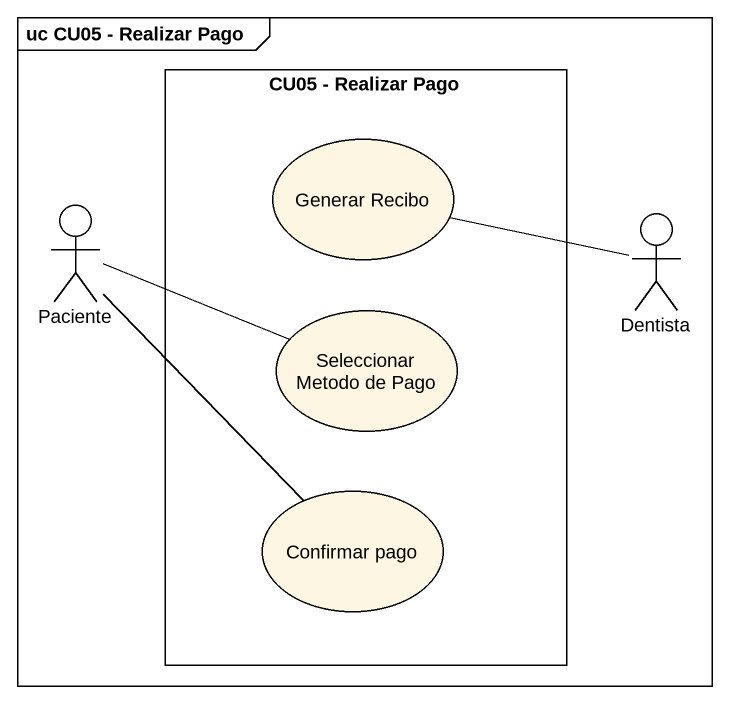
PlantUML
@startuml
mainframe uc CU05 - Realizar Pago
rectangle "CU05 - Realizar Pago" as CU05_Realizar_Pago {
  usecase "Generar Recibo" as Generar_Recibo
  usecase "Seleccionar Metodo de Pago" as Seleccionar_Metodo_de_Pago
  usecase "Confirmar pago" as Confirmar_pago
}
actor Paciente
actor Dentista
Paciente -right- Seleccionar_Metodo_de_Pago
Paciente -- Confirmar_pago
Dentista -left- Generar_Recibo
@enduml
